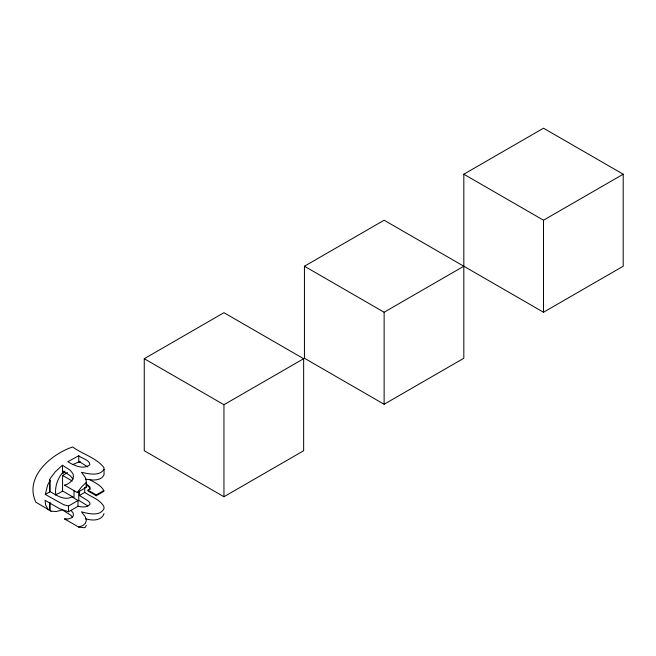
<?xml version="1.0" encoding="UTF-8"?>
<svg xmlns="http://www.w3.org/2000/svg" width="656" height="656" viewBox="0 0 656 656"><rect width="100%" height="100%" fill="white"/><g stroke="black" fill="none" stroke-linecap="round" stroke-linejoin="round"><path stroke-width="0.98" d="M78.105 500.479L68.486 506.03L63.501 504.62L45.297 494.444L50.159 491.639C56.441 495.165 63.952 500.676 71.397 497.182L71.742 496.805L78.105 500.479L77.884 506.366L68.486 511.787L59.491 508.662L45.059 500.331L45.625 504.899L47.904 509.163L51.029 511.139L56.154 511.532L62.517 509.974L70.479 515.026L72.472 517.084M45.297 494.444L47.675 485.03L50.159 480.307L49.544 479.946L50.528 478.068L55.317 471.746L61.902 465.67L62.517 465.26L70.479 470.467L73.144 474.083C74.8 479.405 69.151 484.226 64.534 485.161L77.301 492.533L86.059 487.474L86.338 486.596M86.059 487.474L86.338 481.455L85.173 477.248L81.475 472.295C88.478 473.788 99.22 476.625 104.042 469.335L103.812 467.375C95.915 457.65 82.566 454.19 72.644 446.982C51.004 454.223 24.059 477.183 35.85 502.201L51.029 511.139M104.042 513.582C101.565 521.192 91.561 520.807 85.321 518.642M86.338 525.251L85.395 527.17L84.181 527.719L78.646 527.063L64.542 518.921L68.577 518.912L71.397 517.912L73.431 515.747L73.144 512.935L71.012 510.335M62.517 465.26L62.517 472.755C57.359 478.855 54.735 487.129 55.752 495.083M62.517 472.755L63.14 473.107L64.969 471.147M77.301 492.533L81.565 486.9L86.059 482.578M144.263 358.709L223.95 312.699L303.646 358.709L303.646 450.729L223.95 496.74L144.263 450.729L144.263 358.709L223.95 404.719L303.646 358.709M304.441 266.229L384.129 220.219L543.512 312.24L623.2 266.229L623.2 174.217L543.512 128.207L463.817 174.217L463.817 358.25L384.129 404.26L304.441 358.25L304.441 266.229L384.129 312.24L463.817 266.229M74.013 490.803L74.013 497.601L62.574 490.991L62.574 475.452L67.609 472.55M463.817 174.217L543.512 220.219L623.2 174.217M79.401 491.492L79.401 495.493L84.706 492.426C91.102 496.813 99.614 499.355 103.812 506.276L104.042 508.548C99.983 516.756 88.453 513.656 81.475 511.828L85.173 516.592L86.338 520.356L85.395 523.308L82.771 525.628L78.646 527.063M103.82 490.549L103.82 491.385L96.268 495.747L87.994 490.967L87.994 490.13L96.268 494.903L103.82 490.549C100.86 484.964 94.423 482.578 89.339 479.282M72.791 464.571L78.777 461.996L80.54 461.922M78.777 455.74L67.822 461.742C74.038 465.481 83.337 469.991 89.905 464.743C89.585 459.692 81.992 458.7 78.777 455.74L78.777 461.996M87.994 490.13L89.905 488.589L89.905 489.425L89.88 486.973L86.272 483.841M64.534 485.161L65.067 485.284M85.321 478.995C91.323 480.217 100.934 481.512 104.042 474.788L104.042 469.335M78.007 506.153C81.877 507.309 86.969 507.678 89.905 504.415L89.88 502.799L87.814 500.667L79.401 495.493M66.822 519.691L64.542 518.921M62.574 475.452L72.258 481.045M87.814 466.9L79.401 461.726L79.401 462.357M86.272 484.686L89.88 487.818M87.814 505.94L78.777 500.372L78.777 491.344M73.144 479.175L70.479 475.928L63.14 471.115L63.14 473.107M543.512 220.219L543.512 312.24M384.129 312.24L384.129 404.26M223.95 404.719L223.95 496.74M96.268 494.903L96.268 495.747M84.706 487.433L84.706 492.426M68.486 506.03L68.486 511.787M50.159 480.307L50.159 491.639M50.159 502.455L50.159 510.565M49.544 479.946L49.544 492.057M49.544 503.152L49.544 510.212M62.574 490.991A30.742 17.753 -60 0 1 55.268 494.714"/></g></svg>
